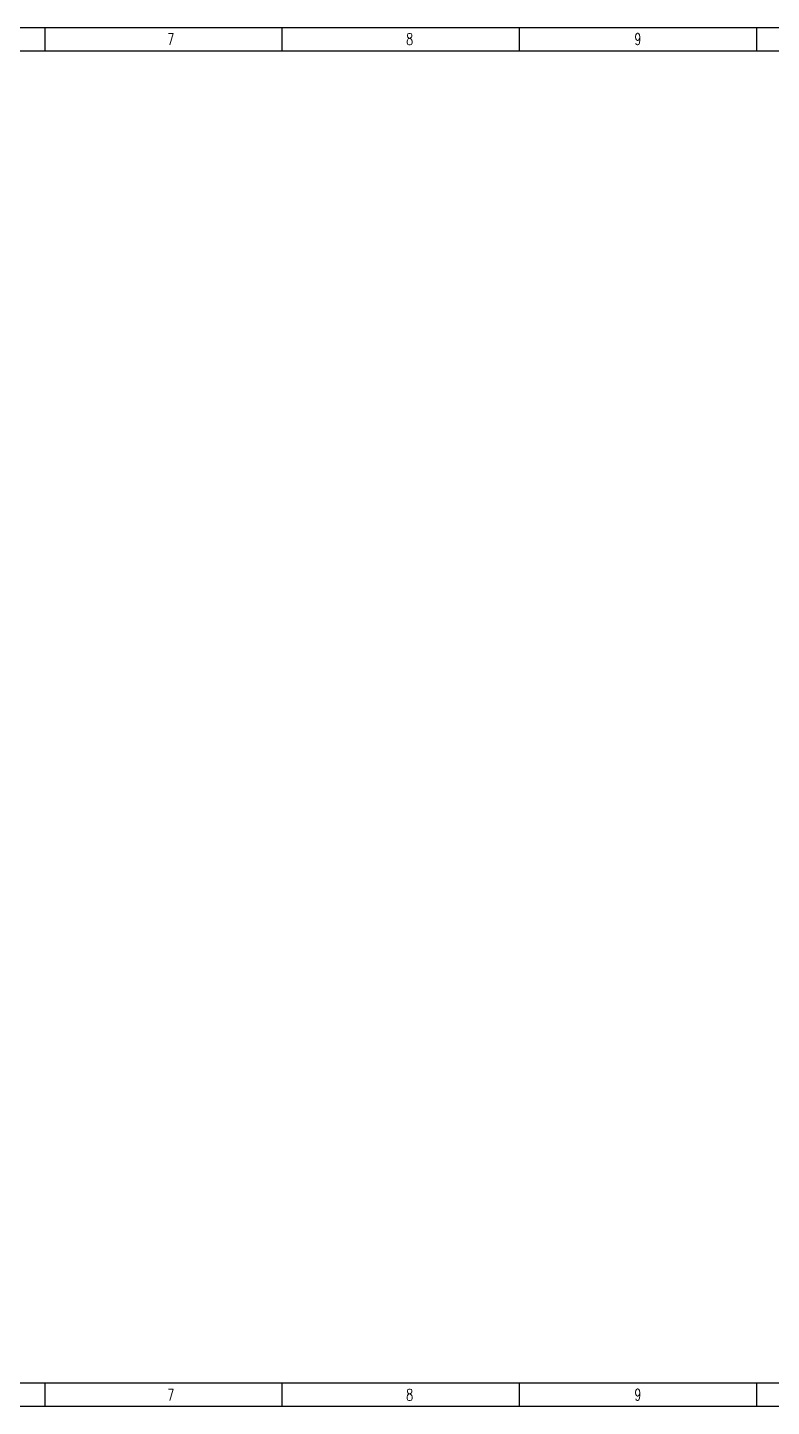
# Model space of a CAD drawing. Header units: millimetres. Extents: x 0 to 1261, y 0 to 594.
# Drawn here: x 630 to 951, y 0 to 594 of the extents above; entities that cross this region are included whole.
import ezdxf
from ezdxf.enums import TextEntityAlignment as Align

# ---------------------------------------------------------------- set-up
doc = ezdxf.new("R2010")
doc.units = ezdxf.units.MM
doc.header["$MEASUREMENT"] = 0
for name, color, linetype in [('内层矩形', 1, 'Continuous'), ('图框', 4, 'Continuous'), ('外层矩形', 1, 'Continuous')]:
    doc.layers.add(name, color=color, linetype=linetype)
doc.styles.add('HZ', font='txt_____.ttf', dxfattribs={"width": 0.7, "bigfont": 'HZTXT'})

# ---------------------------------------------------------------- blocks, each defined once
blk = doc.blocks.new('*U11')
at = {"layer": '图框'}
blk.add_line((0, -5), (0, 5), dxfattribs=at)
blk = doc.blocks.new('*U12')
at = {"color": 0, "linetype": 'ByBlock', "lineweight": -2, "transparency": 16777216}
for p in [(613.002, 0), (715.169, 0), (817.336, 0), (919.503, 0)]:
    blk.add_blockref('*U11', p, dxfattribs=at)
blk = doc.blocks.new('*U13')
at = {"layer": '图框'}
blk.add_line((0, -5), (0, 5), dxfattribs=at)
blk = doc.blocks.new('*U14')
at = {"color": 0, "linetype": 'ByBlock', "lineweight": -2, "transparency": 16777216}
for p in [(613.002, 0), (715.169, 0), (817.336, 0), (919.503, 0)]:
    blk.add_blockref('*U13', p, dxfattribs=at)

msp = doc.modelspace()

# ---------------------------------------------------------------- linework, layer by layer
at = {"layer": '内层矩形'}
msp.add_lwpolyline([(25, 584), (1251, 584), (1251, 10), (25, 10)], close=True, dxfattribs=at)
at = {"layer": '图框'}
for p, q in [((0, 594), (1261, 594)), ((1261, 0), (0, 0))]:
    msp.add_line(p, q, dxfattribs=at)
at = {"layer": '图框', "color": 1}
for p, q in [((25, 584), (1251, 584)), ((1251, 10), (25, 10))]:
    msp.add_line(p, q, dxfattribs=at)
at = {"layer": '外层矩形'}
msp.add_lwpolyline([(0, 594), (1261, 594), (1261, 0), (0, 0)], close=True, dxfattribs=at)

# ---------------------------------------------------------------- block references
at = {"linetype": 'Continuous'}
for name, p in [('*U12', (25, 589)), ('*U14', (25, 5))]:
    msp.add_blockref(name, p, dxfattribs=at)

# ---------------------------------------------------------------- texts
at = {"layer": '图框', "style": 'HZ', "width": 0.7}
for s, p in [('7', (692.2, 586.5)), ('8', (795, 586.5)), ('9', (893.28, 586.54)), ('7', (692.2, 2.5)), ('8', (795, 2.5)), ('9', (893.28, 2.54))]:
    msp.add_text(s, height=5, dxfattribs=at).set_placement(p, align=Align.CENTER)

doc.saveas('drawing.dxf')
